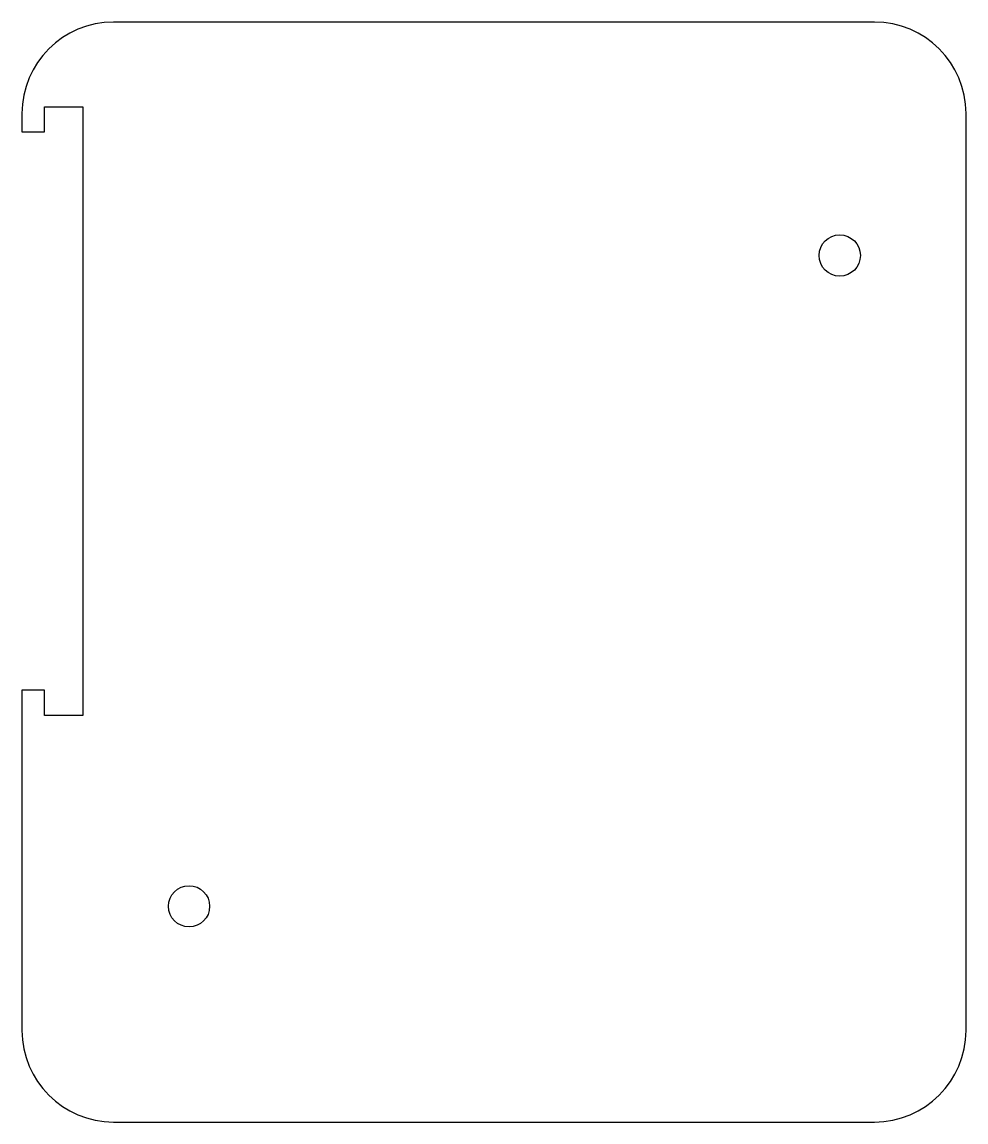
# Model space of a CAD drawing. Extents: x -50 to 53, y -56 to 64.
import ezdxf

# ---------------------------------------------------------------- set-up
doc = ezdxf.new("R2010")
doc.units = 0
doc.layers.add('Shape2DView', color=7, linetype='CONTINUOUS')

msp = doc.modelspace()

# ---------------------------------------------------------------- linework, layer by layer
at = {"layer": 'Shape2DView'}
for p, q in [((42.775, 64.4699), (-40.225, 64.4699)), ((-47.775, 55.2199), (-43.6, 55.2199)), ((-47.775, 52.4699), (-47.775, 55.2199)), ((-43.6, 55.2199), (-43.6, -11.1801)), ((-50.225, 54.4699), (-50.225, 52.4699)), ((52.775, -45.5301), (52.775, 54.4699)), ((-50.225, 52.4699), (-47.775, 52.4699)), ((-50.225, -8.43008), (-50.225, -45.5301)), ((-47.775, -8.43008), (-50.225, -8.43008)), ((-47.775, -11.1801), (-47.775, -8.43008)), ((-43.6, -11.1801), (-47.775, -11.1801)), ((-40.225, -55.5301), (42.775, -55.5301))]:
    msp.add_line(p, q, dxfattribs=at)
for centre in [(39, 39), (-32, -32)]:
    msp.add_circle(centre, 2.25, dxfattribs=at)
for centre, start, end in [((-40.225, 54.4699), 90, 180), ((42.775, 54.4699), 0, 90), ((-40.225, -45.5301), 180, -90), ((42.775, -45.5301), -90, 0)]:
    msp.add_arc(centre, 10, start, end, dxfattribs=at)

doc.saveas('drawing.dxf')
